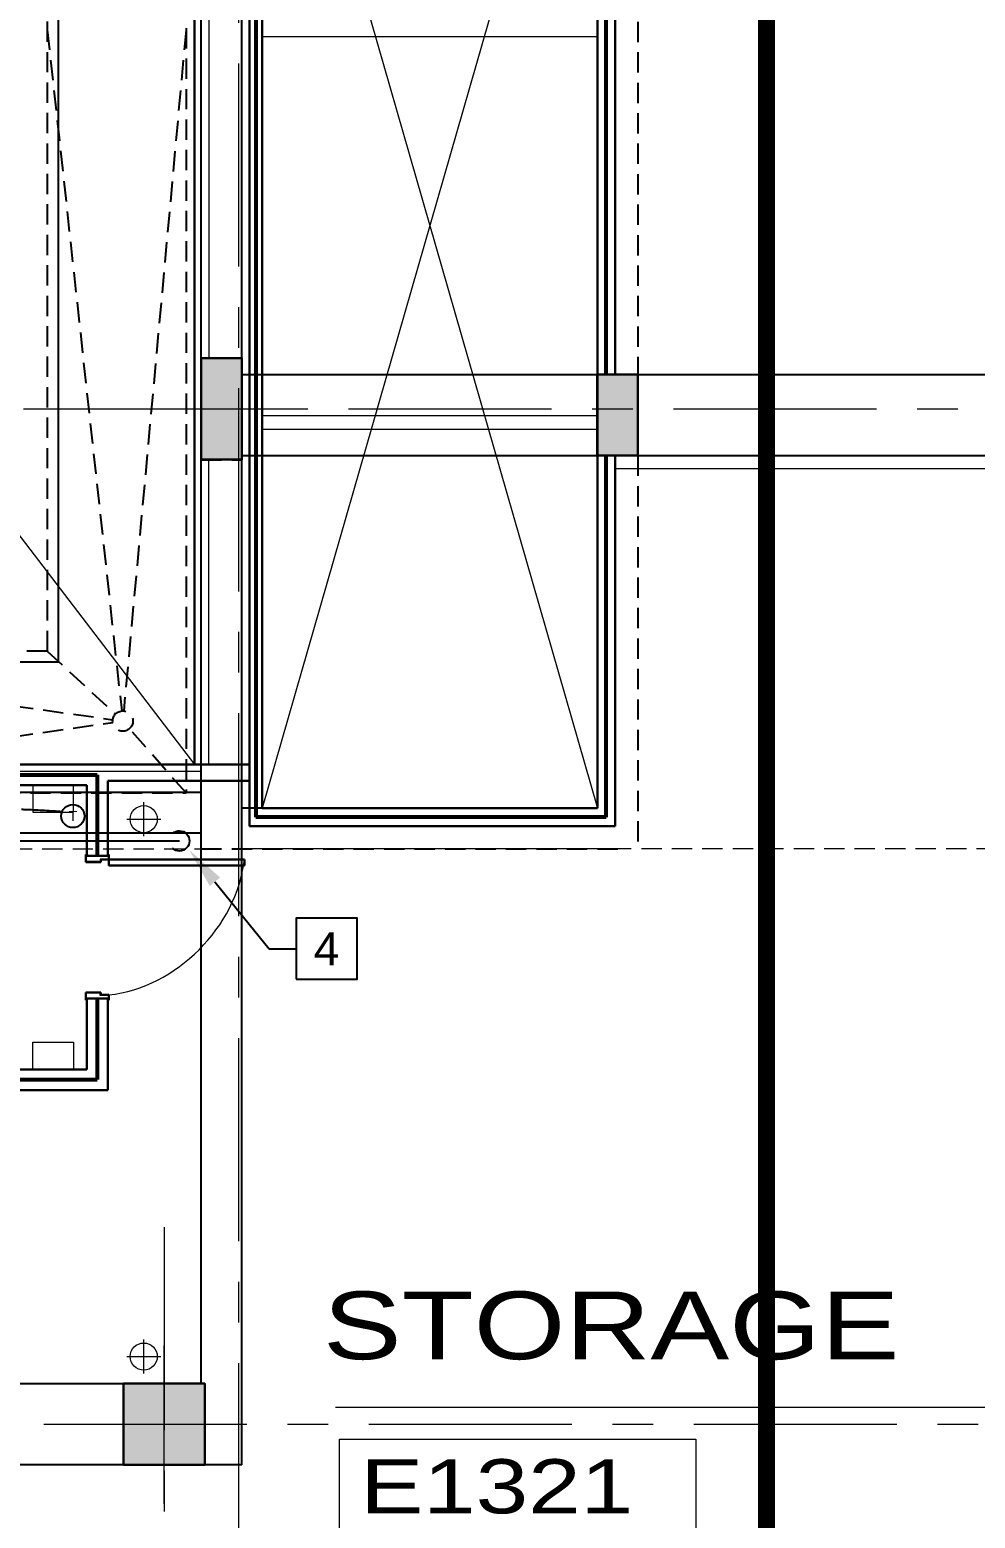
# Model space of a CAD drawing. Header units: inches. Extents: x -26500 to -19489, y -3216 to 2257.
# Drawn here: x -22922.7 to -22643.4, y 339.4 to 779.2 of the extents above; entities that cross this region are included whole.
import ezdxf
from ezdxf import colors
from ezdxf.entities.mleader import LeaderData, LeaderLine
from ezdxf.enums import TextEntityAlignment as Align
from ezdxf.math import Vec2, Vec3

# ---------------------------------------------------------------- set-up
doc = ezdxf.new("R2010")
doc.units = ezdxf.units.IN
doc.header["$LTSCALE"] = 48
doc.header["$MEASUREMENT"] = 0
for name, pattern in [('A113$0$CENTER', [2, 1.25, -0.25, 0.25, -0.25]), ('A113$0$HIDDEN2', [0.1875, 0.125, -0.0625]), ('M2113$0$HIDDEN', [0.375, 0.25, -0.125]), ('NB - PH Mezzanine_plan$0$HIDDEN2', [0.1875, 0.125, -0.0625]), ('NB - PH Mezzanine_plan$0$PHANTOM2', [1.25, 0.625, -0.125, 0.125, -0.125, 0.125, -0.125])]:
    doc.linetypes.add(name, pattern=pattern)
for name, color, linetype in [('A113$0$A-ANNO-IDEN', 8, 'Continuous'), ('A113$0$A-ANNO-PATT-13-14', 8, 'Continuous'), ('A113$0$A-COLS-COLS13-14', 8, 'Continuous'), ('A113$0$A-DOOR', 8, 'Continuous'), ('A113$0$A-DOOR-FRAM', 8, 'Continuous'), ('A113$0$A-EQPM-MISC', 8, 'Continuous'), ('A113$0$A-FLOR-HRAL', 8, 'Continuous'), ('A113$0$A-FLOR-OPEN-TO-BELOW', 8, 'Continuous'), ('A113$0$A-FLOR-OPN-TO-BELOW', 8, 'Continuous'), ('A113$0$A-FLOR-OVHD', 8, 'A113$0$HIDDEN2'), ('A113$0$A-FLOR-SLAB', 8, 'Continuous'), ('A113$0$A-FLOR-SLEEVE', 8, 'Continuous'), ('A113$0$A-GRID-GRDP0-14', 8, 'Continuous'), ('A113$0$A-GRID-GRDP0-15', 8, 'Continuous'), ('A113$0$A-WALL-FIRE', 8, 'Continuous'), ('A113$0$A-WALL-FULL-INTR', 8, 'Continuous'), ('A113$0$S-BEAM-ELEV', 8, 'Continuous'), ('M2113$0$M-CONT-WIRE', 12, 'M2113$0$HIDDEN'), ('NB - PH Mezzanine_plan$0$stcbeams', 1, 'NB - PH Mezzanine_plan$0$HIDDEN2'), ('NB - PH Mezzanine_plan$0$STCCOLS1', 1, 'NB - PH Mezzanine_plan$0$HIDDEN2'), ('NB - PH Mezzanine_plan$0$STCCOLS2', 1, 'NB - PH Mezzanine_plan$0$HIDDEN2'), ('NB - PH Mezzanine_plan$0$STMATCHLINE', 1, 'NB - PH Mezzanine_plan$0$HIDDEN2'), ('NB - PH Mezzanine_plan$0$STRFDRAIN', 1, 'NB - PH Mezzanine_plan$0$HIDDEN2'), ('P-Anno', 6, 'Continuous'), ('P-Pipe-Ftng @ 96', 134, 'Continuous'), ('P-Strm-Pipe', 13, 'Continuous'), ('XREF', 7, 'Continuous'), ('XREF @ 48', 7, 'Continuous')]:
    doc.layers.add(name, color=color, linetype=linetype)
doc.styles.add('A113$0$style-Arial', font='arial.ttf')
doc.styles.add('M2113$0$MAMEP ANNO', font='arial.ttf', dxfattribs={"height": 0.101562})
doc.styles.add('MAMEP ANNO', font='arial.ttf', dxfattribs={"height": 0.078125})
doc.styles.get("Standard").update_dxf_attribs({"font": 'simplex.shx'})

# ---------------------------------------------------------------- blocks, each defined once
blk = doc.blocks.new('A113$0$36D478_26')
at = {"layer": 'A113$0$A-DOOR', "linetype": 'Continuous', "lineweight": 0}
blk.add_ellipse((10.5, -4.85), major_axis=(28.28, 28.28), ratio=0.8, start_param=3.926991, end_param=5.497787, dxfattribs=at)
at = {"layer": 'A113$0$A-DOOR', "linetype": 'Continuous', "lineweight": 30}
blk.add_3dface([(46.5, -0.85), (46.5, -2.6), (6.5, -2.6), (6.5, -0.85)], dxfattribs=at)
at = {"layer": 'A113$0$A-DOOR-FRAM', "linetype": 'Continuous', "lineweight": 30}
for p, q in [((-0.37, -1.6), (-0.37, 0.65)), ((-0.37, 0.65), (0, 0.65)), ((6.5, 0.65), (6.13, 0.65)), ((6.5, 0.65), (6.5, -0.85)), ((4.08, -1.6), (-0.37, -1.6)), ((6.5, -0.85), (4.08, -0.85)), ((4.08, -0.85), (4.08, -1.6)), ((-0.37, -40.1), (-0.37, -42.35)), ((4.08, -40.1), (-0.37, -40.1)), ((-0.37, -42.35), (0, -42.35)), ((4.08, -40.85), (4.08, -40.1)), ((6.5, -40.85), (4.08, -40.85)), ((6.5, -42.35), (6.13, -42.35)), ((6.5, -42.35), (6.5, -40.85))]:
    blk.add_line(p, q, dxfattribs=at)
at = {"layer": 'A113$0$A-DOOR-FRAM', "linetype": 'Continuous', "lineweight": 13}
for p, q in [((-0.22, -1.45), (-0.22, 0.5)), ((-0.22, 0.5), (0, 0.5)), ((0, 0.5), (0, 0.65)), ((6.13, 0.65), (6.13, 0.5)), ((6.35, 0.5), (6.13, 0.5)), ((6.35, 0.5), (6.35, -0.7)), ((3.93, -1.45), (-0.22, -1.45)), ((6.35, -0.7), (3.93, -0.7)), ((3.93, -0.7), (3.93, -1.45)), ((3.93, -40.25), (-0.22, -40.25)), ((-0.22, -40.25), (-0.22, -42.2)), ((-0.22, -42.2), (0, -42.2)), ((0, -42.2), (0, -42.35)), ((3.93, -41), (3.93, -40.25)), ((6.35, -41), (3.93, -41)), ((6.13, -42.35), (6.13, -42.2)), ((6.35, -42.2), (6.13, -42.2)), ((6.35, -42.2), (6.35, -41))]:
    blk.add_line(p, q, dxfattribs=at)
blk = doc.blocks.new('*D820', base_point=(-22889.02, 545.94, 1992.75))
at = {"layer": 'A113$0$A-FLOR-SLEEVE', "linetype": 'Continuous', "lineweight": 0}
for p, q in [((-22889.02, 540.94, 1992.75), (-22889.02, 550.94, 1992.75)), ((-22894.02, 545.94, 1992.75), (-22884.02, 545.94, 1992.75))]:
    blk.add_line(p, q, dxfattribs=at)
blk = doc.blocks.new('*D823', base_point=(-22889.02, 387.16, -2660.42))
at = {"layer": 'A113$0$A-FLOR-SLEEVE', "linetype": 'Continuous', "lineweight": 0}
for p, q in [((-22889.02, 382.16, -2660.42), (-22889.02, 392.16, -2660.42)), ((-22894.02, 387.16, -2660.42), (-22884.02, 387.16, -2660.42))]:
    blk.add_line(p, q, dxfattribs=at)
blk = doc.blocks.new('A113')
at = {"layer": 'A113$0$A-ANNO-IDEN', "lineweight": 13, "transparency": 33554687}
blk.add_line((-22832.42, 372.22), (-22581.83, 372.22), dxfattribs=at)
blk.add_3dface([(-22831.22, 362.71), (-22725.96, 362.71), (-22725.96, 331.18), (-22831.22, 331.18)], dxfattribs=at)
at = {"layer": 'A113$0$A-ANNO-PATT-13-14', "lineweight": 30, "transparency": 33554687}
for points in [[(-22872.02, 682.16, -4909.55), (-22860.02, 682.16, -4909.55), (-22872.02, 652.16, -4909.55), (-22860.02, 652.16, -4909.55)], [(-22871.02, 355.16, -4909.55), (-22871.02, 379.16, -4909.55), (-22895.02, 355.16, -4909.55), (-22895.02, 379.16, -4909.55)]]:
    blk.add_solid(points, dxfattribs=at)
at = {"layer": 'A113$0$A-ANNO-PATT-13-14', "lineweight": 30, "transparency": 33554687, "extrusion": (0, 0, -1)}
blk.add_solid([(22755.03, 677.34, 4909.55), (22743.03, 677.34, 4909.55), (22755.03, 653.34, 4909.55), (22743.03, 653.34, 4909.55)], dxfattribs=at)
at = {"layer": 'A113$0$A-COLS-COLS13-14', "lineweight": 0, "transparency": 33554687}
for p, q in [((-22888.12, 667.15, -4909.55), (-22841.4, 667.15, -4909.55)), ((-22883.02, 343.62, -4909.55), (-22883.02, 390.42, -4909.55)), ((-22900.57, 367.16, -4909.55), (-22865.58, 367.16, -4909.55))]:
    blk.add_line(p, q, dxfattribs=at)
at = {"layer": 'A113$0$A-COLS-COLS13-14', "lineweight": 30, "transparency": 33554687}
for points in [[(-22872.02, 682.16, -4909.55), (-22860.02, 682.16, -4909.55), (-22860.02, 652.16, -4909.55), (-22872.02, 652.16, -4909.55)], [(-22755.03, 677.34, -4909.55), (-22743.03, 677.34, -4909.55), (-22743.03, 653.34, -4909.55), (-22755.03, 653.34, -4909.55)], [(-22895.02, 355.16, -4909.55), (-22871.02, 355.16, -4909.55), (-22871.02, 379.16, -4909.55), (-22895.02, 379.16, -4909.55)]]:
    blk.add_3dface(points, dxfattribs=at)
at = {"layer": 'A113$0$A-EQPM-MISC', "lineweight": 13, "transparency": 33554687}
for points in [[(-22921.8, 548, 1992.75), (-22909.8, 548, 1992.75), (-22909.8, 556, 1992.75), (-22921.8, 556, 1992.75)], [(-22921.8, 480, 1992.75), (-22909.8, 480, 1992.75), (-22909.8, 472, 1992.75), (-22921.8, 472, 1992.75)]]:
    blk.add_3dface(points, dxfattribs=at)
at = {"layer": 'A113$0$A-FLOR-HRAL', "lineweight": 13, "transparency": 33554687}
blk.add_line((-22749.75, 649.52, 1992.75), (-22612.27, 649.52, 1992.75), dxfattribs=at)
at = {"layer": 'A113$0$A-FLOR-OPEN-TO-BELOW', "lineweight": 0, "transparency": 33554687}
for p, q in [((-22854.02, 893.41, 1992.75), (-22755.02, 549.15, 1992.75)), ((-22755.02, 893.41, 1992.75), (-22854.02, 549.15, 1992.75))]:
    blk.add_line(p, q, dxfattribs=at)
at = {"layer": 'A113$0$A-FLOR-OPN-TO-BELOW', "lineweight": 0, "transparency": 33554687, "elevation": 1992.75, "flags": 128}
blk.add_lwpolyline([(-23207.01, 996.21), (-23186.16, 970.33), (-22874.05, 562.12)], dxfattribs=at)
at = {"layer": 'A113$0$A-FLOR-OVHD', "lineweight": 13, "transparency": 33554687}
for p, q in [((-23207.02, 537.16, 1992.75), (-22872.02, 537.16, 1992.75)), ((-22872.02, 379.16, 1992.75), (-22872.02, 537.16, 1992.75)), ((-22860.02, 355.16, 1992.75), (-22860.02, 537.16, 1992.75)), ((-22502.02, 537.16, 1992.75), (-22860.02, 537.16, 1992.75)), ((-22895.02, 379.16, 1992.75), (-23207.02, 379.16, 1992.75)), ((-23207.02, 355.16, 1992.75), (-22860.02, 355.16, 1992.75))]:
    blk.add_line(p, q, dxfattribs=at)
at = {"layer": 'A113$0$A-FLOR-SLAB', "lineweight": 0, "transparency": 33554687}
for p in [(-22872.05, 998.05, 1992.75), (-23209.02, 560.12, 1992.75)]:
    blk.add_line(p, (-22872.05, 560.12, 1992.75), dxfattribs=at)
blk.add_3dface([(-22854.02, 1009.16, 1992.75), (-22755.04, 1009.16, 1992.75), (-22755.04, 549.16, 1992.75), (-22854.02, 549.16, 1992.75)], dxfattribs=at)
at = {"layer": 'A113$0$A-FLOR-SLEEVE', "lineweight": 13, "transparency": 33554687}
for centre in [(-22889.02, 545.94, 1992.75), (-22889.02, 387.16, -2660.42)]:
    blk.add_circle(centre, 4, dxfattribs=at)
at = {"layer": 'A113$0$A-GRID-GRDP0-14', "linetype": 'A113$0$CENTER', "lineweight": 0, "transparency": 33554687}
blk.add_line((-22883.02, 425.41), (-22883.02, -201.12), dxfattribs=at)
at = {"layer": 'A113$0$A-GRID-GRDP0-15', "linetype": 'A113$0$CENTER', "lineweight": 0, "transparency": 33554687}
for p, q in [((-22861.02, 2113.24), (-22861.02, -797.91)), ((-23884.56, 667.16), (-20368.73, 667.16)), ((-24358.53, 367.16), (-20364.93, 367.16))]:
    blk.add_line(p, q, dxfattribs=at)
at = {"layer": 'A113$0$A-WALL-FIRE', "lineweight": 53, "transparency": 33554687}
for p, q in [((-22855.9, 1011.8, 1992.75), (-22855.9, 546.51, 1992.75)), ((-22752.4, 677.34, 1992.75), (-22752.4, 871.52, 1992.75)), ((-22752.4, 546.51, 1992.75), (-22752.4, 653.34, 1992.75)), ((-23208.77, 559, 1992.75), (-22902.8, 559, 1992.75)), ((-22902.8, 559, 1992.75), (-22902.8, 535.09, 1992.75)), ((-22752.4, 546.51, 1992.75), (-22855.9, 546.51, 1992.75)), ((-22902.8, 492.91, 1992.75), (-22902.8, 469, 1992.75)), ((-23208.77, 469, 1992.75), (-22902.8, 469, 1992.75))]:
    blk.add_line(p, q, dxfattribs=at)
at = {"layer": 'A113$0$A-WALL-FULL-INTR', "lineweight": 30, "transparency": 33554687}
for p, q in [((-22857.77, 1010.19, 1992.75), (-22857.77, 543.88, 1992.75)), ((-22874.05, 996.05, 1992.75), (-22874.05, 562.12, 1992.75)), ((-22854.02, 893.41, 1992.75), (-22854.02, 549.15, 1992.75)), ((-22755, 871.52, 1992.75), (-22755, 549.15, 1992.75)), ((-22749.75, 869.52, 1992.75), (-22749.75, 677.34, 1992.75)), ((-22749.75, 653.34, 1992.75), (-22749.75, 543.88, 1992.75)), ((-23215.01, 562.12, 1992.75), (-22857.77, 562.12, 1992.75)), ((-23207.03, 562.12, 1992.75), (-22874.05, 562.12, 1992.75)), ((-22869.8, 562.12, 1992.75), (-22857.77, 562.12, 1992.75)), ((-23205.77, 556, 1992.75), (-22905.8, 556, 1992.75)), ((-22905.8, 556, 1992.75), (-22905.8, 535.09, 1992.75)), ((-22899.67, 557.25, 1992.75), (-22899.67, 535.09, 1992.75)), ((-22899.67, 557.25, 1992.75), (-22857.77, 557.25, 1992.75)), ((-22857.77, 557.25, 1992.75), (-22857.77, 543.88, 1992.75)), ((-22854.02, 549.15, 1992.75), (-22755, 549.15, 1992.75)), ((-22857.77, 543.88, 1992.75), (-22749.75, 543.88, 1992.75)), ((-22905.8, 535.09, 1992.75), (-22899.67, 535.09, 1992.75)), ((-22905.8, 492.91, 1992.75), (-22905.8, 472, 1992.75)), ((-22905.8, 492.91, 1992.75), (-22899.67, 492.91, 1992.75)), ((-22899.67, 492.91, 1992.75), (-22899.67, 465.87, 1992.75)), ((-23205.77, 472, 1992.75), (-22905.8, 472, 1992.75)), ((-23207.02, 465.87, 1992.75), (-22899.67, 465.87, 1992.75))]:
    blk.add_line(p, q, dxfattribs=at)
at = {"layer": 'A113$0$A-WALL-FULL-INTR', "lineweight": 0, "transparency": 33554687}
blk.add_line((-22869.8, 562.12, 1992.75), (-22869.8, 652.16, 1992.75), dxfattribs=at)
at = {"layer": 'A113$0$A-WALL-FULL-INTR', "lineweight": 0, "transparency": 33554687, "elevation": 1992.75, "flags": 128}
blk.add_lwpolyline([(-22869.8, 888.16), (-22869.8, 682.16)], dxfattribs=at)
at = {"layer": 'A113$0$A-WALL-FULL-INTR', "lineweight": 0, "transparency": 33554687}
for p in [(-22793.48, 549.15, 1992.75), (-22793.48, 543.88, 1992.75)]:
    blk.add_point(p, dxfattribs=at)
at = {"layer": 'A113$0$S-BEAM-ELEV', "lineweight": 13, "transparency": 33554687}
for p, q in [((-22854.12, 777.16, 1992.75), (-22755, 777.16, 1992.75)), ((-22854.12, 665.16, 1992.75), (-22755, 665.16, 1992.75)), ((-22854.12, 661.16, 1992.75), (-22755, 661.16, 1992.75))]:
    blk.add_line(p, q, dxfattribs=at)
at = {"layer": 'A113$0$A-DOOR', "lineweight": 0, "transparency": 33554687}
blk.add_blockref('A113$0$36D478_26', (-22905.8, 534.85, 1992.75), dxfattribs=at)
at = {"layer": 'A113$0$A-FLOR-SLEEVE', "lineweight": 0, "transparency": 33554687}
for name, p in [('*D820', (-22889.02, 545.94, 1992.75)), ('*D823', (-22889.02, 387.16, -2660.42))]:
    blk.add_blockref(name, p, dxfattribs=at)
at = {"layer": 'A113$0$A-ANNO-IDEN', "lineweight": 13, "transparency": 33554687, "style": 'A113$0$style-Arial', "width": 1.246875}
for s, height, p in [('STORAGE', 20, (-22836.08, 386.37)), ('E1321', 16, (-22825.04, 340.82))]:
    blk.add_text(s, height=height, dxfattribs=at).set_placement(p)
blk = doc.blocks.new('NB - PH Mezzanine_plan')
at = {"layer": 'NB - PH Mezzanine_plan$0$stcbeams', "linetype": 'Continuous', "transparency": 33554687}
for p, q in [((-22872.02, 379.16), (-22872.02, 1009.15, 0)), ((-22860.02, 355.16), (-22860.02, 1009.15, 0)), ((-23215.02, 553.92), (-22872.02, 553.92)), ((-23215.02, 541.92), (-22872.02, 541.92)), ((-23209.02, 379.16), (-22872.02, 379.16, 0)), ((-22860.02, 355.16, 0), (-23209.02, 355.16))]:
    blk.add_line(p, q, dxfattribs=at)
at = {"layer": 'NB - PH Mezzanine_plan$0$stcbeams', "transparency": 33554687}
for p, q in [((-22743.03, 871.52, 0), (-22743.03, 677.34, 0)), ((-22743.03, 653.34, 0), (-22743.04, 537.16, 0)), ((-22872.02, 537.16), (-22746.25, 537.16))]:
    blk.add_line(p, q, dxfattribs=at)
at = {"layer": 'NB - PH Mezzanine_plan$0$stcbeams', "linetype": 'Continuous', "transparency": 33554687}
blk.add_lwpolyline([(-23166.78, 964.85), (-22914.28, 964.85), (-22914.28, 592.35), (-23166.78, 592.35)], close=True, dxfattribs=at)
at = {"layer": 'NB - PH Mezzanine_plan$0$stcbeams', "transparency": 33554687, "elevation": 0}
for points in [[(-22755.03, 871.52), (-22755.03, 677.34)], [(-22755.03, 653.34), (-22755.04, 549.16), (-22860.02, 549.16)]]:
    blk.add_lwpolyline(points, dxfattribs=at)
at = {"layer": 'NB - PH Mezzanine_plan$0$stcbeams', "linetype": 'Continuous', "transparency": 33554687}
for points in [[(-22860.02, 677.34), (-22502.02, 677.34)], [(-22860.02, 653.34), (-22502.02, 653.34)]]:
    blk.add_lwpolyline(points, dxfattribs=at)
at = {"layer": 'NB - PH Mezzanine_plan$0$STCCOLS1', "transparency": 33554687}
blk.add_lwpolyline([(-22872.02, 652.15), (-22860.02, 652.15), (-22860.02, 682.15), (-22872.02, 682.15)], close=True, dxfattribs=at)
at = {"layer": 'NB - PH Mezzanine_plan$0$STCCOLS1', "transparency": 33554687, "elevation": 0}
blk.add_lwpolyline([(-22895.02, 379.16), (-22871.02, 379.16), (-22871.02, 355.16), (-22895.02, 355.16)], close=True, dxfattribs=at)
at = {"layer": 'NB - PH Mezzanine_plan$0$STCCOLS2', "transparency": 33554687, "elevation": 0}
blk.add_lwpolyline([(-22743.03, 677.34), (-22755.03, 677.34), (-22755.03, 653.34), (-22743.03, 653.34)], close=True, dxfattribs=at)
blk.add_lwpolyline([(-22743.03, 677.34), (-22755.03, 677.34), (-22755.03, 653.34), (-22743.03, 653.34)], close=True, dxfattribs=at)
at = {"layer": 'NB - PH Mezzanine_plan$0$STMATCHLINE', "linetype": 'NB - PH Mezzanine_plan$0$PHANTOM2', "transparency": 33554687, "const_width": 5}
blk.add_lwpolyline([(-22705.02, -462.86), (-22705.02, 1870.29)], dxfattribs=at)
at = {"layer": 'NB - PH Mezzanine_plan$0$STRFDRAIN', "transparency": 33554687}
for p, q in [((-22876.52, 1004.67, 0), (-22876.52, 553.67, 0)), ((-22917.52, 779.17), (-22895.54, 577.9)), ((-22876.52, 779.17), (-22894.94, 577.9)), ((-23043.52, 595.6), (-22898.18, 575.33)), ((-22917.52, 595.6), (-22897.41, 576.96)), ((-23043.52, 553.67), (-22898.18, 574.49)), ((-22876.52, 553.67, 0), (-22893.23, 572.66, 0)), ((-23210.52, 553.67), (-22876.52, 553.67))]:
    blk.add_line(p, q, dxfattribs=at)
blk.add_lwpolyline([(-23163.52, 595.61), (-23163.52, 961.6), (-22917.53, 961.6), (-22917.53, 595.61)], close=True, dxfattribs=at)
blk.add_circle((-22895.21, 574.92), 3, dxfattribs=at)
blk = doc.blocks.new('VAL-PLBG-PipeDn-Anno')
at = {"color": 0, "linetype": 'ByBlock'}
blk.add_arc((0, 0), 0.0312, 47.0744, 312.9256, dxfattribs=at)
blk = doc.blocks.new('Key Note')
at = {"color": 0, "linetype": 'Continuous', "transparency": 16777216}
blk.add_lwpolyline([(-0.09375, -0.09375), (0.09375, -0.09375), (0.09375, 0.09375), (-0.09375, 0.09375)], close=True, dxfattribs=at)
at = {"color": 0, "linetype": 'ByBlock', "transparency": 16777216, "style": 'MAMEP ANNO'}
blk.add_attdef('ID', text='', height=0.10156, dxfattribs=at).set_placement((0, 0), align=Align.MIDDLE_CENTER)
blk = doc.blocks.new('M2113$0$Symbol-Thermostat-Anno')
at = {"color": 0, "linetype": 'ByBlock'}
blk.add_circle((0, 0), 0.0711, dxfattribs=at)
at = {"color": 0, "linetype": 'ByBlock', "style": 'M2113$0$MAMEP ANNO'}
blk.add_attdef('T', text='', height=0.0625, dxfattribs=at).set_placement((0, 0), align=Align.MIDDLE)

msp = doc.modelspace()

# ---------------------------------------------------------------- linework, layer by layer
at = {"layer": 'M2113$0$M-CONT-WIRE', "transparency": 33554687}
msp.add_spline([(-22913.13, 548.13), (-22923.48, 548.71), (-22928.62, 548.83)], degree=3, dxfattribs=at)
at = {"layer": 'P-Strm-Pipe'}
msp.add_line((-23032.99, 539.51), (-22878.5, 539.51), dxfattribs=at)

# ---------------------------------------------------------------- block references
at = {"layer": 'P-Pipe-Ftng @ 96', "xscale": -96, "yscale": 96, "zscale": 96}
msp.add_blockref('VAL-PLBG-PipeDn-Anno', (-22878.5, 539.51), dxfattribs=at)
at = {"layer": 'XREF'}
for name in ['A113', 'NB - PH Mezzanine_plan']:
    msp.add_blockref(name, (0, 0), dxfattribs=at)
at = {"layer": 'XREF @ 48', "transparency": 33554687, "xscale": 48, "yscale": 48, "zscale": 48}
msp.add_blockref('M2113$0$Symbol-Thermostat-Anno', (-22909.96, 546.85), dxfattribs=at).add_auto_attribs({'T': 'T'})

# ---------------------------------------------------------------- leaders
at = {"layer": 'P-Anno'}
ml = msp.add_multileader_block('Standard', dxfattribs=at)
ml.set_content('Key Note', color=256, scale=96)
ml.set_attribute('ID', '3', width=0)
ml.set_leader_properties(color=256, linetype='Continuous')
ml.build(insert=Vec2(0, 0))
ml.multileader.update_dxf_attribs({"has_dogleg": 0, "text_left_attachment_type": 2, "text_right_attachment_type": 2, "dogleg_length": 3.84, "arrow_head_size": 12, "scale": 96})
ctx = ml.context
ctx.base_point, ctx.scale, ctx.char_height, ctx.arrow_head_size, ctx.landing_gap_size, ctx.plane_origin = Vec3(-22294.04, 544.57), 96, 737.28, 12, 384, Vec3(-22317.21, 582.58)
ctx.left_attachment, ctx.right_attachment = 2, 2
notes = []
notes.append((ctx, [(0, (1, 1, 0), (-22663.04, 544.57), (1, 0), 369, [(0, [(-22318.6, 576.2), (-22302.02, 544.57)], 0, [])])]))
ctx.block.insert = Vec3(-22285.04, 544.57)
ml = msp.add_multileader_block('Standard', dxfattribs=at)
ml.set_content('Key Note', color=256, scale=96)
ml.set_attribute('ID', '4', width=0)
ml.set_leader_properties(color=256, linetype='Continuous')
ml.build(insert=Vec2(0, 0))
ml.multileader.update_dxf_attribs({"has_dogleg": 0, "text_left_attachment_type": 2, "text_right_attachment_type": 2, "dogleg_length": 3.84, "arrow_head_size": 12, "scale": 96})
ctx = ml.context
ctx.base_point, ctx.scale, ctx.char_height, ctx.arrow_head_size, ctx.landing_gap_size, ctx.plane_origin = Vec3(-22844.02, 507.65), 96, 737.28, 12, 384, Vec3(-22871.71, 474.24)
ctx.left_attachment, ctx.right_attachment = 2, 2
notes.append((ctx, [(0, (1, 1, 0), (-23213.02, 507.65), (1, 0), 369, [(0, [(-22875.55, 536.79), (-22852, 507.65)], 0, [])])]))
ctx.block.insert = Vec3(-22835.02, 507.65)
ml = msp.add_multileader_block('Standard', dxfattribs=at)
ml.set_content('Key Note', color=256, scale=96)
ml.set_attribute('ID', '4', width=0)
ml.set_leader_properties(color=256, linetype='Continuous')
ml.build(insert=Vec2(0, 0))
ml.multileader.update_dxf_attribs({"has_dogleg": 0, "text_left_attachment_type": 2, "text_right_attachment_type": 2, "dogleg_length": 3.84, "arrow_head_size": 12, "scale": 96})
ctx = ml.context
ctx.base_point, ctx.scale, ctx.char_height, ctx.arrow_head_size, ctx.landing_gap_size, ctx.plane_origin = Vec3(-22447.68, 504.22), 96, 737.28, 12, 384, Vec3(-22467.61, 472.64)
ctx.left_attachment, ctx.right_attachment = 2, 2
notes.append((ctx, [(0, (1, 1, 0), (-22816.68, 504.22), (1, 0), 369, [(0, [(-22479.2, 533.37), (-22455.66, 504.22)], 0, [])])]))
ctx.block.insert = Vec3(-22438.68, 504.22)
for ctx, leaders in notes:
    for number, flags, end, landing, length, lines in leaders:
        leader = LeaderData()
        leader.index, (leader.has_last_leader_line, leader.has_dogleg_vector, leader.attachment_direction) = number, flags
        leader.last_leader_point, leader.dogleg_vector, leader.dogleg_length = Vec3(end), Vec3(landing), length
        for number, points, colour, breaks in lines:
            line = LeaderLine()
            line.index, line.vertices, line.color, line.breaks = number, Vec3.list(points), colors.encode_raw_color(colour), breaks
            leader.lines.append(line)
        ctx.leaders.append(leader)

doc.saveas('drawing.dxf')
